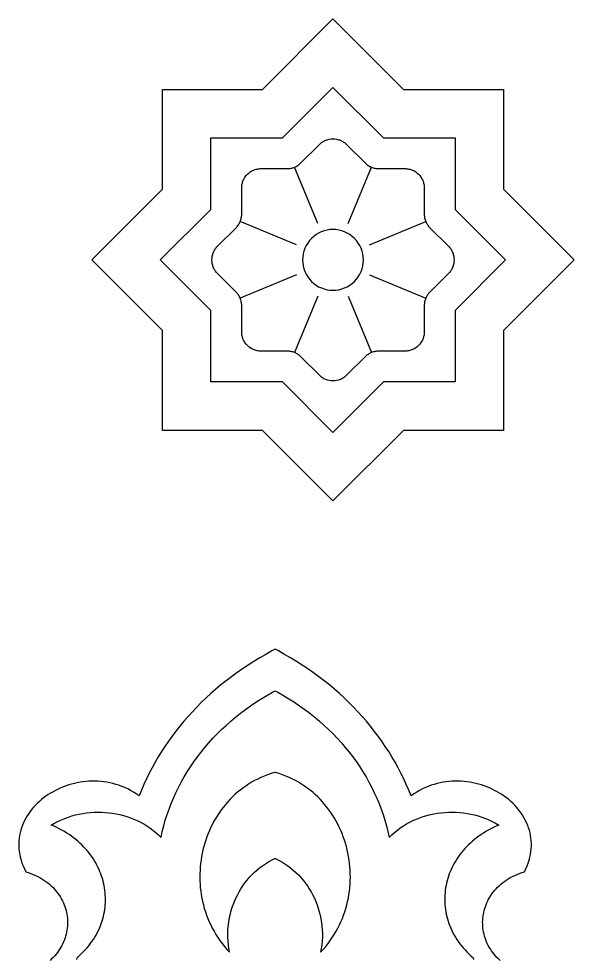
# Model space of a CAD drawing. Extents: x 196 to 288, y -250 to 355.
# Drawn here: x 196.2 to 288.3, y 198.6 to 354.6 of the extents above; entities that cross this region are included whole.
import ezdxf

# ---------------------------------------------------------------- set-up
doc = ezdxf.new("R2010")
doc.units = 0
doc.layers.add('LAYER_1', color=18, linetype='CONTINUOUS')

msp = doc.modelspace()

# ---------------------------------------------------------------- linework, layer by layer
at = {"layer": 'LAYER_1'}
for points in [[(220.06, 302.9), (208.34, 314.61), (220.06, 326.33), (220.06, 342.9), (236.63, 342.9), (248.34, 354.61), (260.06, 342.9), (276.63, 342.9), (276.63, 326.33), (288.34, 314.61), (276.63, 302.9), (276.63, 286.33), (260.06, 286.33), (248.34, 274.61), (236.63, 286.33), (220.06, 286.33)], [(228.1, 306.23), (219.71, 314.61), (228.1, 323), (228.1, 334.86), (239.96, 334.86), (248.34, 343.24), (256.73, 334.86), (268.59, 334.86), (268.59, 323), (276.97, 314.61), (268.59, 306.23), (268.59, 294.37), (256.73, 294.37), (248.34, 285.98), (239.96, 294.37), (228.1, 294.37)], [(236.41, 329.75), (240.75, 329.75), (240.9, 329.76), (241.06, 329.77), (241.22, 329.79), (241.37, 329.81), (241.53, 329.85), (241.68, 329.89), (241.83, 329.94), (241.97, 330), (242.11, 330.06), (242.25, 330.13), (242.39, 330.21), (242.52, 330.29), (242.65, 330.38), (242.78, 330.48), (242.9, 330.58), (243.01, 330.69), (246.08, 333.76), (246.2, 333.87), (246.32, 333.98), (246.45, 334.08), (246.58, 334.17), (246.72, 334.25), (246.85, 334.33), (246.99, 334.4), (247.14, 334.46), (247.28, 334.52), (247.43, 334.56), (247.73, 334.64), (248.04, 334.68), (248.34, 334.7), (248.65, 334.68), (248.95, 334.64), (249.26, 334.56), (249.4, 334.52), (249.55, 334.46), (249.69, 334.4), (249.83, 334.33), (249.97, 334.25), (250.11, 334.17), (250.24, 334.08), (250.36, 333.98), (250.49, 333.87), (250.61, 333.76), (253.68, 330.69), (253.79, 330.58), (253.91, 330.48), (254.03, 330.38), (254.16, 330.29), (254.3, 330.21), (254.43, 330.13), (254.57, 330.06), (254.71, 330), (254.86, 329.94), (255.01, 329.89), (255.16, 329.85), (255.31, 329.81), (255.47, 329.79), (255.62, 329.77), (255.78, 329.76), (255.94, 329.75), (260.28, 329.75), (260.44, 329.75), (260.61, 329.74), (260.77, 329.71), (260.92, 329.69), (261.08, 329.65), (261.23, 329.61), (261.38, 329.56), (261.53, 329.5), (261.67, 329.44), (261.81, 329.37), (262.07, 329.2), (262.32, 329.02), (262.54, 328.81), (262.75, 328.59), (262.93, 328.34), (263.09, 328.08), (263.17, 327.94), (263.23, 327.8), (263.29, 327.65), (263.34, 327.5), (263.38, 327.35), (263.42, 327.19), (263.44, 327.04), (263.47, 326.88), (263.48, 326.71), (263.48, 326.55), (263.48, 322.21), (263.49, 322.05), (263.5, 321.89), (263.52, 321.74), (263.54, 321.58), (263.58, 321.43), (263.62, 321.28), (263.67, 321.13), (263.73, 320.98), (263.79, 320.84), (263.86, 320.7), (263.94, 320.57), (264.02, 320.43), (264.11, 320.3), (264.21, 320.18), (264.31, 320.06), (264.42, 319.95), (267.49, 316.88), (267.6, 316.76), (267.71, 316.63), (267.81, 316.51), (267.9, 316.38), (267.98, 316.24), (268.06, 316.1), (268.13, 315.96), (268.19, 315.82), (268.25, 315.67), (268.29, 315.53), (268.37, 315.22), (268.41, 314.92), (268.43, 314.61), (268.41, 314.31), (268.37, 314), (268.29, 313.7), (268.25, 313.55), (268.19, 313.41), (268.13, 313.26), (268.06, 313.12), (267.98, 312.99), (267.9, 312.85), (267.81, 312.72), (267.71, 312.59), (267.6, 312.47), (267.49, 312.35), (264.42, 309.28), (264.31, 309.17), (264.21, 309.05), (264.11, 308.92), (264.02, 308.79), (263.94, 308.66), (263.86, 308.52), (263.79, 308.38), (263.73, 308.24), (263.67, 308.1), (263.62, 307.95), (263.58, 307.8), (263.54, 307.64), (263.52, 307.49), (263.5, 307.33), (263.49, 307.17), (263.48, 307.02), (263.48, 302.68), (263.48, 302.51), (263.47, 302.35), (263.44, 302.19), (263.42, 302.03), (263.38, 301.88), (263.34, 301.73), (263.29, 301.58), (263.23, 301.43), (263.17, 301.29), (263.09, 301.15), (262.93, 300.89), (262.75, 300.64), (262.54, 300.41), (262.32, 300.21), (262.07, 300.02), (261.81, 299.86), (261.67, 299.79), (261.53, 299.73), (261.38, 299.67), (261.23, 299.62), (261.08, 299.58), (260.92, 299.54), (260.77, 299.51), (260.61, 299.49), (260.44, 299.48), (260.28, 299.47), (255.94, 299.47), (255.78, 299.47), (255.62, 299.46), (255.47, 299.44), (255.31, 299.41), (255.16, 299.38), (255.01, 299.34), (254.86, 299.29), (254.71, 299.23), (254.57, 299.17), (254.43, 299.1), (254.3, 299.02), (254.16, 298.94), (254.03, 298.85), (253.91, 298.75), (253.79, 298.65), (253.68, 298.54), (250.61, 295.47), (250.49, 295.36), (250.36, 295.25), (250.24, 295.15), (250.11, 295.06), (249.97, 294.97), (249.83, 294.9), (249.69, 294.83), (249.55, 294.77), (249.4, 294.71), (249.26, 294.66), (248.95, 294.59), (248.65, 294.55), (248.34, 294.53), (248.04, 294.55), (247.73, 294.59), (247.43, 294.66), (247.28, 294.71), (247.14, 294.77), (246.99, 294.83), (246.85, 294.9), (246.72, 294.97), (246.58, 295.06), (246.45, 295.15), (246.32, 295.25), (246.2, 295.36), (246.08, 295.47), (243.01, 298.54), (242.9, 298.65), (242.78, 298.75), (242.65, 298.85), (242.52, 298.94), (242.39, 299.02), (242.25, 299.1), (242.11, 299.17), (241.97, 299.23), (241.83, 299.29), (241.68, 299.34), (241.53, 299.38), (241.37, 299.41), (241.22, 299.44), (241.06, 299.46), (240.9, 299.47), (240.75, 299.47), (236.41, 299.47), (236.24, 299.48), (236.08, 299.49), (235.92, 299.51), (235.76, 299.54), (235.61, 299.58), (235.46, 299.62), (235.31, 299.67), (235.16, 299.73), (235.02, 299.79), (234.88, 299.86), (234.62, 300.02), (234.37, 300.21), (234.14, 300.41), (233.94, 300.64), (233.75, 300.89), (233.59, 301.15), (233.52, 301.29), (233.46, 301.43), (233.4, 301.58), (233.35, 301.73), (233.31, 301.88), (233.27, 302.03), (233.24, 302.19), (233.22, 302.35), (233.21, 302.51), (233.2, 302.68), (233.2, 307.02), (233.2, 307.17), (233.19, 307.33), (233.17, 307.49), (233.14, 307.64), (233.11, 307.8), (233.07, 307.95), (233.02, 308.1), (232.96, 308.24), (232.9, 308.38), (232.83, 308.52), (232.75, 308.66), (232.67, 308.79), (232.58, 308.92), (232.48, 309.05), (232.38, 309.17), (232.27, 309.28), (229.2, 312.35), (229.09, 312.47), (228.98, 312.59), (228.88, 312.72), (228.79, 312.85), (228.7, 312.99), (228.63, 313.12), (228.56, 313.26), (228.5, 313.41), (228.44, 313.55), (228.39, 313.7), (228.32, 314), (228.28, 314.31), (228.26, 314.61), (228.28, 314.92), (228.32, 315.22), (228.39, 315.53), (228.44, 315.67), (228.5, 315.82), (228.56, 315.96), (228.63, 316.1), (228.7, 316.24), (228.79, 316.38), (228.88, 316.51), (228.98, 316.63), (229.09, 316.76), (229.2, 316.88), (232.27, 319.95), (232.38, 320.06), (232.48, 320.18), (232.58, 320.3), (232.67, 320.43), (232.75, 320.57), (232.83, 320.7), (232.9, 320.84), (232.96, 320.98), (233.02, 321.13), (233.07, 321.28), (233.11, 321.43), (233.14, 321.58), (233.17, 321.74), (233.19, 321.89), (233.2, 322.05), (233.2, 322.21), (233.2, 326.55), (233.21, 326.71), (233.22, 326.88), (233.24, 327.04), (233.27, 327.19), (233.31, 327.35), (233.35, 327.5), (233.4, 327.65), (233.46, 327.8), (233.52, 327.94), (233.59, 328.08), (233.75, 328.34), (233.94, 328.59), (234.14, 328.81), (234.37, 329.02), (234.62, 329.2), (234.88, 329.37), (235.02, 329.44), (235.16, 329.5), (235.31, 329.56), (235.46, 329.61), (235.61, 329.65), (235.76, 329.69), (235.92, 329.71), (236.08, 329.74), (236.24, 329.75)], [(238.74, 215.31), (238.79, 215.29), (239.32, 215.03), (239.84, 214.74), (240.35, 214.43), (240.84, 214.1), (241.31, 213.75), (241.76, 213.37), (242.2, 212.98), (242.61, 212.57), (243.01, 212.14), (243.39, 211.69), (243.75, 211.23), (244.1, 210.75), (244.42, 210.26), (244.72, 209.75), (245, 209.23), (245.26, 208.69), (245.49, 208.15), (245.71, 207.59), (245.9, 207.03), (246.07, 206.45), (246.21, 205.87), (246.34, 205.27), (246.43, 204.68), (246.51, 204.07), (246.56, 203.46), (246.58, 202.85), (246.58, 202.23), (246.55, 201.61), (246.49, 200.98), (246.41, 200.36), (246.3, 199.73), (246.73, 200.2), (247.13, 200.68), (247.52, 201.17), (247.89, 201.67), (248.23, 202.17), (248.56, 202.68), (248.87, 203.21), (249.16, 203.73), (249.42, 204.27), (249.67, 204.81), (249.9, 205.36), (250.11, 205.91), (250.31, 206.46), (250.48, 207.02), (250.64, 207.59), (250.77, 208.15), (250.89, 208.72), (250.99, 209.3), (251.08, 209.87), (251.14, 210.45), (251.19, 211.02), (251.22, 211.6), (251.23, 212.17), (251.22, 212.75), (251.2, 213.32), (251.16, 213.9), (251.1, 214.47), (251.03, 215.03), (250.94, 215.6), (250.83, 216.16), (250.71, 216.72), (250.57, 217.27), (250.41, 217.82), (250.24, 218.36), (250.05, 218.9), (249.85, 219.43), (249.63, 219.95), (249.39, 220.47), (249.14, 220.97), (248.87, 221.47), (248.59, 221.96), (248.3, 222.44), (247.99, 222.92), (247.66, 223.38), (247.32, 223.83), (246.96, 224.27), (246.6, 224.69), (246.21, 225.11), (245.81, 225.51), (245.4, 225.9), (244.98, 226.28), (244.54, 226.64), (244.08, 226.98), (243.62, 227.32), (243.14, 227.63), (242.64, 227.93), (242.14, 228.22), (241.62, 228.48), (241.09, 228.73), (240.54, 228.96), (239.98, 229.17), (239.41, 229.37), (238.83, 229.54), (238.74, 229.56), (238.65, 229.54), (238.07, 229.37), (237.5, 229.17), (236.94, 228.96), (236.4, 228.73), (235.87, 228.48), (235.35, 228.22), (234.84, 227.93), (234.35, 227.63), (233.87, 227.32), (233.4, 226.98), (232.95, 226.64), (232.51, 226.28), (232.08, 225.9), (231.67, 225.51), (231.27, 225.11), (230.89, 224.69), (230.52, 224.27), (230.16, 223.83), (229.82, 223.38), (229.5, 222.92), (229.19, 222.44), (228.89, 221.96), (228.61, 221.47), (228.34, 220.97), (228.09, 220.47), (227.86, 219.95), (227.64, 219.43), (227.43, 218.9), (227.25, 218.36), (227.07, 217.82), (226.92, 217.27), (226.78, 216.72), (226.65, 216.16), (226.55, 215.6), (226.46, 215.03), (226.38, 214.47), (226.33, 213.9), (226.29, 213.32), (226.26, 212.75), (226.26, 212.17), (226.27, 211.6), (226.3, 211.02), (226.34, 210.45), (226.41, 209.87), (226.49, 209.3), (226.59, 208.72), (226.71, 208.15), (226.85, 207.59), (227, 207.02), (227.18, 206.46), (227.37, 205.91), (227.58, 205.36), (227.81, 204.81), (228.06, 204.27), (228.33, 203.73), (228.62, 203.21), (228.92, 202.68), (229.25, 202.17), (229.6, 201.67), (229.96, 201.17), (230.35, 200.68), (230.76, 200.2), (231.18, 199.73), (231.07, 200.36), (230.99, 200.98), (230.94, 201.61), (230.91, 202.23), (230.91, 202.85), (230.93, 203.46), (230.98, 204.07), (231.05, 204.68), (231.15, 205.27), (231.27, 205.87), (231.42, 206.45), (231.59, 207.03), (231.78, 207.59), (231.99, 208.15), (232.23, 208.69), (232.49, 209.23), (232.77, 209.75), (233.07, 210.26), (233.39, 210.75), (233.73, 211.23), (234.09, 211.69), (234.47, 212.14), (234.87, 212.57), (235.29, 212.98), (235.72, 213.37), (236.18, 213.75), (236.65, 214.1), (237.14, 214.43), (237.64, 214.74), (238.16, 215.03), (238.7, 215.29)]]:
    msp.add_lwpolyline(points, close=True, dxfattribs=at)
for points in [[(245.84, 320.66), (241.97, 330)], [(250.85, 320.66), (254.72, 330)], [(242.3, 317.12), (232.95, 320.99)], [(254.39, 317.12), (263.73, 320.98)], [(242.3, 312.11), (232.96, 308.24)], [(254.39, 312.11), (263.73, 308.24)], [(245.84, 308.57), (241.97, 299.23)], [(250.85, 308.57), (254.72, 299.22)], [(276.06, 198.38), (275.79, 198.63), (275.53, 198.89), (275.29, 199.15), (275.05, 199.42), (274.84, 199.7), (274.63, 199.99), (274.44, 200.28), (274.26, 200.57), (274.09, 200.87), (273.94, 201.18), (273.81, 201.48), (273.68, 201.8), (273.57, 202.11), (273.47, 202.43), (273.39, 202.75), (273.32, 203.08), (273.26, 203.4), (273.21, 203.73), (273.18, 204.06), (273.17, 204.39), (273.16, 204.72), (273.17, 205.05), (273.19, 205.37), (273.23, 205.7), (273.28, 206.03), (273.34, 206.35), (273.42, 206.68), (273.51, 207), (273.61, 207.31), (273.73, 207.63), (273.86, 207.94), (274, 208.25), (274.16, 208.55), (274.33, 208.85), (274.51, 209.14), (274.71, 209.43), (274.92, 209.71), (275.14, 209.98), (275.38, 210.25), (275.63, 210.52), (275.89, 210.77), (276.17, 211.02), (276.46, 211.25), (276.76, 211.48), (277.08, 211.7), (277.41, 211.92), (277.75, 212.12), (278.11, 212.31), (278.48, 212.49), (278.86, 212.66), (279.25, 212.82), (279.66, 212.97), (280.09, 213.1), (280.32, 213.58), (280.53, 214.06), (280.71, 214.54), (280.86, 215.02), (280.99, 215.49), (281.09, 215.96), (281.17, 216.43), (281.22, 216.89), (281.24, 217.34), (281.24, 217.8), (281.22, 218.25), (281.18, 218.69), (281.11, 219.12), (281.02, 219.56), (280.91, 219.98), (280.78, 220.4), (280.63, 220.81), (280.46, 221.21), (280.27, 221.61), (280.07, 222), (279.84, 222.38), (279.6, 222.75), (279.34, 223.11), (279.07, 223.46), (278.78, 223.8), (278.48, 224.13), (278.16, 224.45), (277.83, 224.76), (277.48, 225.06), (277.12, 225.35), (276.75, 225.62), (276.37, 225.89), (275.97, 226.14), (275.57, 226.37), (275.15, 226.6), (274.73, 226.81), (274.3, 227), (273.86, 227.19), (273.41, 227.35), (272.95, 227.51), (272.49, 227.64), (272.02, 227.76), (271.55, 227.87), (271.07, 227.95), (270.59, 228.03), (270.1, 228.08), (269.61, 228.12), (269.11, 228.13), (268.62, 228.13), (268.12, 228.12), (267.62, 228.08), (267.12, 228.02), (266.62, 227.94), (266.13, 227.85), (265.63, 227.73), (265.13, 227.59), (264.64, 227.44), (264.15, 227.26), (263.66, 227.05), (263.18, 226.83), (262.7, 226.58), (262.23, 226.31), (261.76, 226.02), (261.3, 225.71), (260.91, 226.65), (260.5, 227.59), (260.07, 228.52), (259.62, 229.44), (259.14, 230.35), (258.65, 231.25), (258.13, 232.15), (257.58, 233.03), (257.02, 233.89), (256.43, 234.75), (255.83, 235.6), (255.2, 236.43), (254.55, 237.26), (253.88, 238.07), (253.18, 238.87), (252.47, 239.65), (251.73, 240.42), (250.97, 241.18), (250.2, 241.93), (249.4, 242.66), (248.58, 243.38), (247.74, 244.08), (246.88, 244.77), (246, 245.45), (245.1, 246.11), (244.18, 246.75), (243.24, 247.38), (242.28, 247.99), (241.3, 248.59), (240.3, 249.16), (239.28, 249.73), (238.74, 250), (238.21, 249.73), (237.19, 249.16), (236.19, 248.59), (235.21, 247.99), (234.25, 247.38), (233.31, 246.75), (232.39, 246.11), (231.49, 245.45), (230.61, 244.77), (229.75, 244.08), (228.91, 243.38), (228.09, 242.66), (227.29, 241.93), (226.51, 241.18), (225.75, 240.42), (225.02, 239.65), (224.3, 238.87), (223.61, 238.07), (222.94, 237.26), (222.29, 236.43), (221.66, 235.6), (221.05, 234.75), (220.46, 233.89), (219.9, 233.03), (219.36, 232.15), (218.84, 231.25), (218.34, 230.35), (217.87, 229.44), (217.41, 228.52), (216.98, 227.59), (216.57, 226.65), (216.19, 225.71), (215.73, 226.02), (215.26, 226.31), (214.78, 226.58), (214.31, 226.83), (213.82, 227.05), (213.34, 227.26), (212.85, 227.44), (212.35, 227.59), (211.86, 227.73), (211.36, 227.85), (210.86, 227.94), (210.36, 228.02), (209.86, 228.08), (209.36, 228.12), (208.87, 228.13), (208.37, 228.13), (207.88, 228.12), (207.39, 228.08), (206.9, 228.03), (206.42, 227.95), (205.94, 227.87), (205.46, 227.76), (204.99, 227.64), (204.53, 227.51), (204.08, 227.35), (203.63, 227.19), (203.19, 227), (202.75, 226.81), (202.33, 226.6), (201.92, 226.37), (201.51, 226.14), (201.12, 225.89), (200.74, 225.62), (200.36, 225.35), (200.01, 225.06), (199.66, 224.76), (199.33, 224.45), (199.01, 224.13), (198.7, 223.8), (198.41, 223.46), (198.14, 223.11), (197.88, 222.75), (197.64, 222.38), (197.42, 222), (197.21, 221.61), (197.02, 221.21), (196.85, 220.81), (196.7, 220.4), (196.57, 219.98), (196.46, 219.56), (196.38, 219.12), (196.31, 218.69), (196.26, 218.25), (196.24, 217.8), (196.24, 217.34), (196.27, 216.89), (196.32, 216.43), (196.39, 215.96), (196.49, 215.49), (196.62, 215.02), (196.77, 214.54), (196.95, 214.06), (197.16, 213.58), (197.4, 213.1), (197.82, 212.97), (198.23, 212.82), (198.63, 212.66), (199.01, 212.49), (199.38, 212.31), (199.74, 212.12), (200.08, 211.92), (200.41, 211.7), (200.73, 211.48), (201.03, 211.25), (201.32, 211.02), (201.6, 210.77), (201.86, 210.52), (202.11, 210.25), (202.34, 209.98), (202.57, 209.71), (202.78, 209.43), (202.97, 209.14), (203.16, 208.85), (203.33, 208.55), (203.48, 208.25), (203.63, 207.94), (203.76, 207.63), (203.87, 207.31), (203.98, 207), (204.07, 206.68), (204.14, 206.35), (204.21, 206.03), (204.25, 205.7), (204.29, 205.37), (204.31, 205.05), (204.32, 204.72), (204.32, 204.39), (204.3, 204.06), (204.27, 203.73), (204.23, 203.4), (204.17, 203.08), (204.1, 202.75), (204.01, 202.43), (203.92, 202.11), (203.8, 201.8), (203.68, 201.48), (203.54, 201.18), (203.39, 200.87), (203.22, 200.57), (203.05, 200.28), (202.85, 199.99), (202.65, 199.7), (202.43, 199.42), (202.2, 199.15), (201.95, 198.89), (201.69, 198.63), (201.42, 198.38)], [(205.84, 198.51), (205.9, 198.82), (206.26, 199.13), (206.6, 199.45), (206.93, 199.78), (207.25, 200.11), (207.55, 200.45), (207.83, 200.79), (208.1, 201.14), (208.36, 201.5), (208.6, 201.86), (208.83, 202.22), (209.05, 202.59), (209.25, 202.96), (209.44, 203.34), (209.61, 203.72), (209.77, 204.1), (209.91, 204.48), (210.04, 204.87), (210.16, 205.26), (210.26, 205.65), (210.35, 206.04), (210.43, 206.44), (210.49, 206.83), (210.54, 207.23), (210.58, 207.63), (210.6, 208.02), (210.61, 208.42), (210.61, 208.82), (210.59, 209.22), (210.56, 209.61), (210.52, 210.01), (210.46, 210.4), (210.39, 210.79), (210.31, 211.18), (210.21, 211.57), (210.11, 211.95), (209.98, 212.34), (209.85, 212.72), (209.7, 213.09), (209.55, 213.47), (209.37, 213.83), (209.19, 214.2), (208.99, 214.56), (208.78, 214.92), (208.56, 215.27), (208.33, 215.61), (208.08, 215.95), (207.83, 216.29), (207.56, 216.61), (207.27, 216.94), (206.98, 217.25), (206.67, 217.56), (206.35, 217.86), (206.02, 218.16), (205.68, 218.44), (205.33, 218.72), (204.96, 218.99), (204.59, 219.25), (204.2, 219.51), (203.8, 219.75), (203.39, 219.98), (202.96, 220.21), (202.53, 220.42), (202.08, 220.63), (201.63, 220.82), (202.17, 221.14), (202.73, 221.43), (203.3, 221.7), (203.87, 221.94), (204.46, 222.15), (205.05, 222.35), (205.65, 222.51), (206.26, 222.65), (206.87, 222.77), (207.48, 222.86), (208.1, 222.92), (208.72, 222.96), (209.33, 222.98), (209.95, 222.97), (210.57, 222.94), (211.18, 222.88), (211.79, 222.8), (212.4, 222.7), (213, 222.57), (213.59, 222.42), (214.17, 222.24), (214.75, 222.05), (215.32, 221.82), (215.88, 221.58), (216.42, 221.31), (216.95, 221.02), (217.47, 220.7), (217.98, 220.37), (218.47, 220.01), (218.94, 219.62), (219.39, 219.22), (219.83, 218.79), (220.04, 219.75), (220.27, 220.7), (220.54, 221.64), (220.83, 222.58), (221.16, 223.5), (221.51, 224.41), (221.89, 225.32), (222.29, 226.21), (222.72, 227.09), (223.18, 227.97), (223.66, 228.82), (224.17, 229.67), (224.71, 230.51), (225.27, 231.33), (225.85, 232.14), (226.46, 232.93), (227.1, 233.71), (227.75, 234.48), (228.43, 235.23), (229.14, 235.96), (229.86, 236.68), (230.61, 237.38), (231.38, 238.07), (232.17, 238.74), (232.99, 239.39), (233.82, 240.02), (234.67, 240.63), (235.55, 241.23), (236.44, 241.8), (237.36, 242.36), (238.29, 242.9), (238.74, 243.13), (239.19, 242.9), (240.12, 242.36), (241.04, 241.8), (241.94, 241.23), (242.81, 240.63), (243.67, 240.02), (244.5, 239.39), (245.31, 238.74), (246.1, 238.07), (246.87, 237.38), (247.62, 236.68), (248.35, 235.96), (249.05, 235.23), (249.73, 234.48), (250.39, 233.71), (251.02, 232.93), (251.63, 232.14), (252.22, 231.33), (252.78, 230.51), (253.31, 229.67), (253.82, 228.82), (254.3, 227.97), (254.76, 227.09), (255.19, 226.21), (255.6, 225.32), (255.98, 224.41), (256.33, 223.5), (256.65, 222.58), (256.94, 221.64), (257.21, 220.7), (257.45, 219.75), (257.66, 218.79), (258.09, 219.22), (258.55, 219.62), (259.02, 220.01), (259.51, 220.37), (260.01, 220.7), (260.53, 221.02), (261.06, 221.31), (261.61, 221.58), (262.17, 221.82), (262.73, 222.05), (263.31, 222.24), (263.9, 222.42), (264.49, 222.57), (265.09, 222.7), (265.69, 222.8), (266.3, 222.88), (266.92, 222.94), (267.53, 222.97), (268.15, 222.98), (268.77, 222.96), (269.39, 222.92), (270, 222.86), (270.62, 222.77), (271.23, 222.65), (271.83, 222.51), (272.43, 222.35), (273.03, 222.15), (273.61, 221.94), (274.19, 221.7), (274.76, 221.43), (275.31, 221.14), (275.86, 220.82), (275.4, 220.63), (274.96, 220.42), (274.52, 220.21), (274.1, 219.98), (273.69, 219.75), (273.29, 219.51), (272.9, 219.25), (272.52, 218.99), (272.16, 218.72), (271.8, 218.44), (271.46, 218.16), (271.13, 217.86), (270.81, 217.56), (270.51, 217.25), (270.21, 216.94), (269.93, 216.61), (269.66, 216.29), (269.4, 215.95), (269.16, 215.61), (268.92, 215.27), (268.7, 214.92), (268.49, 214.56), (268.29, 214.2), (268.11, 213.83), (267.94, 213.47), (267.78, 213.09), (267.63, 212.72), (267.5, 212.34), (267.38, 211.95), (267.27, 211.57), (267.18, 211.18), (267.09, 210.79), (267.02, 210.4), (266.97, 210.01), (266.92, 209.61), (266.89, 209.22), (266.88, 208.82), (266.87, 208.42), (266.88, 208.02), (266.91, 207.63), (266.94, 207.23), (266.99, 206.83), (267.05, 206.44), (267.13, 206.04), (267.22, 205.65), (267.32, 205.26), (267.44, 204.87), (267.57, 204.48), (267.72, 204.1), (267.88, 203.72), (268.05, 203.34), (268.24, 202.96), (268.44, 202.59), (268.65, 202.22), (268.88, 201.86), (269.12, 201.5), (269.38, 201.14), (269.65, 200.79), (269.94, 200.45), (270.24, 200.11), (270.55, 199.78), (270.88, 199.45), (271.23, 199.13), (271.59, 198.82), (271.65, 198.51)]]:
    msp.add_lwpolyline(points, dxfattribs=at)
msp.add_lwpolyline([(243.3, 314.61, 0.414214), (248.34, 309.57, 0.414214), (253.39, 314.61, 0.414214), (248.34, 319.66, 0.414214)], format="xyb", close=True, dxfattribs=at)

doc.saveas('drawing.dxf')
